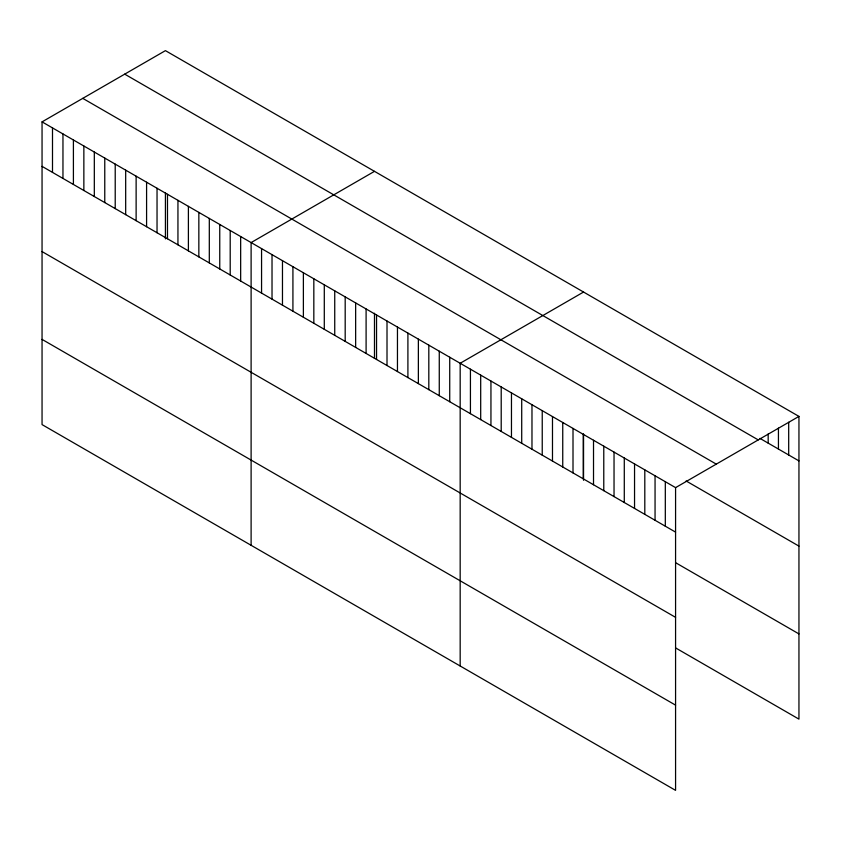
<?xml version="1.0" encoding="UTF-8"?>
<svg xmlns="http://www.w3.org/2000/svg" width="841" height="841" viewBox="0 0 841 841"><rect width="100%" height="100%" fill="white"/><g stroke="black" fill="none" stroke-linecap="round" stroke-linejoin="round"><path stroke-width="1.26" d="M42.05 121.871L675.575 487.633L675.575 790.361L42.05 424.6L42.05 121.871L165.425 50.639L798.95 416.4L798.95 719.129L675.87 648.064M374.487 171.343L251.112 242.576L251.112 545.294M583.549 292.048L460.174 363.27L460.174 665.998M675.575 487.633L798.95 416.4M759.97 438.392L798.95 460.9M124.71 74.145L758.235 439.906M82.765 98.365L716.29 464.127M686.119 480.968L798.95 546.114M42.05 166.36L675.575 532.122M675.87 562.85L798.95 633.914M42.05 251.585L675.575 617.347M42.05 339.386L675.575 705.147M788.69 422.256L788.69 454.97M778.44 428.111L778.44 449.052M768.18 433.967L768.18 443.133M665.315 481.714L665.315 526.203M655.055 475.785L655.055 520.285M644.805 469.867L644.805 514.356M634.545 463.948L634.545 508.437M624.285 458.019L624.285 502.519M614.035 452.101L614.035 496.589M603.775 446.182L603.775 490.671M593.515 440.264L593.515 484.752M583.549 433.945L583.549 480.285M583.265 434.334L583.265 478.834M573.005 428.416L573.005 472.905M562.745 422.497L562.745 466.986M552.484 416.568L552.484 461.068M542.235 410.65L542.235 455.139M531.975 404.731L531.975 449.22M521.714 398.802L521.714 443.302M511.465 392.884L511.465 437.373M501.204 386.965L501.204 431.454M490.944 381.036L490.944 425.535M480.695 375.118L480.695 419.606M470.434 369.199L470.434 413.688M449.725 357.236L449.725 401.735M439.265 351.202L439.265 395.701M428.815 345.167L428.815 389.656M418.366 339.133L418.366 383.622M407.906 333.099L407.906 377.588M397.457 327.065L397.457 371.554M387.007 321.031L387.007 365.52M376.547 314.997L376.547 359.485M374.487 313.241L374.487 358.361M366.098 308.962L366.098 353.451M355.648 302.928L355.648 347.417M345.188 296.884L345.188 341.383M334.739 290.849L334.739 335.349M324.29 284.815L324.29 329.315M313.83 278.781L313.83 323.28M303.38 272.747L303.38 317.236M292.92 266.713L292.92 311.202M282.471 260.678L282.471 305.167M272.021 254.644L272.021 299.133M261.562 248.61L261.562 293.099M240.663 236.542L240.663 281.031M230.203 230.508L230.203 274.996M219.753 224.463L219.753 268.962M209.304 218.429L209.304 262.928M198.844 212.395L198.844 256.894M188.395 206.36L188.395 250.86M177.945 200.326L177.945 244.815M167.485 194.292L167.485 238.781M165.425 192.547L165.425 238.886M157.036 188.258L157.036 232.747M146.586 182.224L146.586 226.713M136.126 176.19L136.126 220.678M125.677 170.155L125.677 214.644M115.217 164.121L115.217 208.61M104.768 158.087L104.768 202.576M94.318 152.042L94.318 196.542M83.858 146.008L83.858 190.508M73.409 139.974L73.409 184.473M62.959 133.94L62.959 178.439M52.499 127.906L52.499 172.394"/></g></svg>
